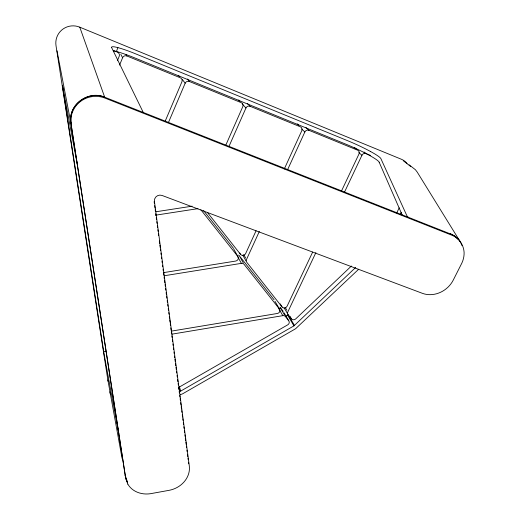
<?xml version="1.0" encoding="UTF-8"?>
<svg xmlns="http://www.w3.org/2000/svg" width="520" height="520" viewBox="0 0 520 520"><rect width="100%" height="100%" fill="white"/><g stroke="black" fill="none" stroke-linecap="round" stroke-linejoin="round"><path stroke-width="0.78" d="M117.377 60.782L119.184 56.368A3.27 3.27 0 0 0 117.39 52.104L113.666 50.583M119.567 65.104L122.584 57.752A3.263 3.256 -39.8 0 1 126.841 55.959L180.2 77.746A3.224 3.159 -46 0 1 181.87 81.907L165.087 121.394M168.369 122.674L185.166 83.245A3.218 3.139 -46.1 0 1 189.345 81.484L241.202 102.655A3.185 3.049 -46.4 0 1 242.762 106.71L225.791 145.191M228.995 146.38L245.953 108.01A3.179 3.035 -46.4 0 1 250.061 106.275L300.307 126.783A3.139 2.951 -46.4 0 1 301.762 130.748L284.291 168.987M256.074 230.756L245.655 253.552A3.029 2.808 -29.4 0 1 240.526 254.371L207.571 212.647M259.317 231.498L246.5 259.5A3.023 2.788 -29.5 0 0 246.792 262.308L282.1 307.014A2.964 2.684 -30 0 0 287.099 306.189L312.656 252.057M287.651 169.592L304.85 132.002A3.133 2.931 -46.3 0 1 308.893 130.292L357.591 150.176A3.1 2.853 -46.3 0 1 358.95 154.044L341.328 191.347M315.887 252.616L287.839 311.903A2.958 2.665 -30 0 0 288.093 314.606L291.414 318.806A2.951 2.659 -30.1 0 0 295.718 318.89L351.384 266.052M344.63 191.861L361.946 155.266A3.094 2.841 -46.2 0 1 365.918 153.576L370.422 155.415M396.721 212.927L399.21 207.818M400.354 214.247L401.291 212.329M178.529 387.303L179.77 391.43L180.719 391.085L293.937 325.871L355.687 267.423M358.644 269.269L295.594 328.744L182.507 393.881L180.206 394.713M285.526 316.368L288.164 314.756L287.638 315.153L293.937 325.871M178.471 387.556L287.729 324.838A2.951 2.652 -29.3 0 0 288.756 320.788L284.141 312.871M171.639 331.084L277.329 313.482A2.964 2.684 -29.1 0 0 279.435 309.01L274.957 301.256M171.899 334.165L282.815 315.659A2.951 2.665 -29.2 0 1 285.435 316.589L288.756 320.788M104.319 351.488L105.58 351.279M163.566 272.623L235.697 261.053A3.029 2.808 -28.3 0 0 237.803 256.418L233.571 248.671M163.865 275.815L241.371 263.361A3.023 2.788 -28.4 0 1 244.082 264.349L279.435 309.01M156 211.75L192.127 206.186M155.558 215.183L198.01 208.637M77.103 163.358L62.471 85.248L63.141 90.135L63.824 90.038M116.402 51.493L117.903 47.632M450.638 233.877L450.743 234.052M450.424 233.747L454.721 236.203L458.068 239.245M122.077 458.438L107.855 379.951L56.017 45.702A17.576 17.329 37.6 0 1 79.775 27.177L401.473 159.296A16.146 14.638 -45.7 0 1 407.004 163.514M370.591 151.548L369.694 151.053A27.924 3.029 24.6 0 0 347.906 140.816L136.091 54.028A29.66 3.387 23.3 0 0 111.677 47.658M238.524 255.08L239.089 255.541M409.103 164.794L415.396 169.715L417.235 172.114L460.207 241.696M403.286 160.726L410.735 166.562M364.065 152.002L365.501 153.218M354.569 147.576L356.369 149.123M358.891 152.626L361.946 155.266M305.981 127.569L308.893 130.292M297.226 123.858L298.76 125.314M301.73 129.025L304.85 132.002M247.507 103.532L250.061 106.275M238.739 99.951L239.961 101.296M242.203 103.896L245.953 108.01M203.573 210.567L233.214 248.053M274.079 299.735L239.369 255.84L243.282 262.906M280.521 307.879L283.238 311.317M200.811 209.69L237.803 256.418M187.447 78.995L189.345 81.484M182.383 79.482L185.166 83.245M178.386 75.283L179.29 76.505M285.363 307.717L286.91 310.323M289.861 316.18L291.414 318.806M284.102 307.834L287.157 313.014M289.198 316.511L294.476 325.468M280.274 303.894L282.1 307.014M279.975 307.19L284.512 314.997M278.291 307.808L282.815 315.659M243.711 254.579L245.687 258.076M242.808 255.229L245.986 260.871M239.733 252.961L240.526 254.371M237.478 256.256L241.371 263.361M126.106 54.62L126.841 55.959M120.828 54.366L122.584 57.752M111.677 47.658L143.254 112.444M379.165 162.208L402.435 215.586M79.775 27.177L104.689 97.195L451.418 234.319A22.678 19.994 -41.5 0 1 461.929 245.486M125.301 475.897L125.216 475.404L127.185 481.228M127.823 484.126L125.665 478.017L71.123 124.312A24.811 24.258 -4.6 0 1 80.314 101.595A24.811 24.258 -4.6 0 1 105.02 98.111L452.225 235.358C459.121 238.05 463.593 244.959 464.094 252.226A23.848 21.021 -41.4 0 1 461.871 263.055L453.193 280.221A24.219 21.327 -40.1 0 1 422.351 293.312L162.065 195.455A5.571 5.304 -21.5 0 0 154.421 201.286L189.3 465.868A23.666 20.566 -17.4 0 1 169.169 490.315L150.384 493.714A23.244 20.189 -16.3 0 1 139.321 492.941A22.776 19.779 -16.2 0 1 127.816 484.126M179.4 386.718L180.719 391.085M56.998 50.811L70.928 123.299L125.411 476.606A22.1 19.207 -16.2 0 0 127.615 482.69M118.749 433.42L104.228 354.978L63.141 90.135M109.856 391.794L109.934 392.294A16.101 14.417 -14.8 0 0 110.39 394.225M154.128 201.63L154.343 203.236M154.661 205.647L154.98 208.065M155.194 209.671L155.402 211.276M155.72 213.694L155.935 215.3M156.254 217.711L156.468 219.323M156.787 221.734L156.995 223.34M157.313 225.752L157.528 227.364M157.846 229.775L158.06 231.387M158.379 233.799L158.587 235.404M159.328 241.033L159.647 243.444M159.861 245.056L160.18 247.468M160.394 249.08L160.602 250.686M160.921 253.097L161.135 254.709M161.453 257.12L161.668 258.726M161.987 261.137L162.195 262.75M162.513 265.161L162.727 266.767M163.046 269.185L163.261 270.79M163.573 273.202L163.787 274.814M164.106 277.225L164.32 278.831M164.528 280.442L164.847 282.854M165.061 284.459L165.276 286.072M165.594 288.483L165.802 290.095M166.12 292.507L166.439 294.918M166.654 296.524L166.868 298.136M167.186 300.547L167.394 302.153M167.713 304.57L167.928 306.176M168.246 308.588L168.454 310.2M168.772 312.611L168.987 314.217M169.306 316.628L169.52 318.24M169.728 319.846L170.047 322.264M170.261 323.869L170.475 325.475M170.794 327.892L171.113 330.304M171.321 331.909L171.535 333.522M171.853 335.933L172.068 337.538M172.386 339.95L172.594 341.562M172.913 343.974L173.128 345.585M173.446 347.997L173.654 349.603M173.972 352.014L174.187 353.626M174.506 356.038L174.72 357.643M174.928 359.255L175.247 361.666M175.461 363.279L175.78 365.69M175.994 367.296L176.312 369.707M176.52 371.319L176.735 372.925M177.053 375.336L177.268 376.948M177.587 379.36L177.905 381.771M178.113 383.383L178.328 384.988M178.646 387.4L178.854 389.012M179.172 391.424L179.387 393.029M179.706 395.447L179.92 397.053M180.128 398.658L180.343 400.27M180.661 402.682L180.98 405.093M181.194 406.705L181.513 409.116M181.721 410.722L181.935 412.334M182.254 414.746L182.572 417.157M182.78 418.769L182.994 420.375M183.313 422.786L183.528 424.398M183.846 426.81L184.054 428.415M184.373 430.826L184.587 432.438M184.906 434.85L185.12 436.462M185.328 438.068L185.647 440.479M185.861 442.091L186.18 444.503M186.394 446.108L186.602 447.72M186.921 450.132L187.135 451.737M187.453 454.155L187.772 456.567M187.98 458.172L188.194 459.784M188.513 462.196L188.728 463.801M108.18 381.426A15.73 14.138 -14.6 0 1 107.855 379.951M379.197 162.22A27.898 3.12 24.6 0 0 368.953 155.09L368.017 154.583A27.898 3.12 24.6 0 0 346.255 144.339L134.531 57.824A29.634 3.491 23.2 0 0 113.399 50.837M408.012 217.022A21.444 3.023 25.5 0 1 406.829 215.618L380.881 158.62A27.924 3.029 24.6 0 0 370.63 151.56M70.791 117.078L70.928 123.299C67.496 105.203 88.192 89.83 104.689 97.195C90.305 91.202 72.339 101.394 70.791 117.078"/></g></svg>
